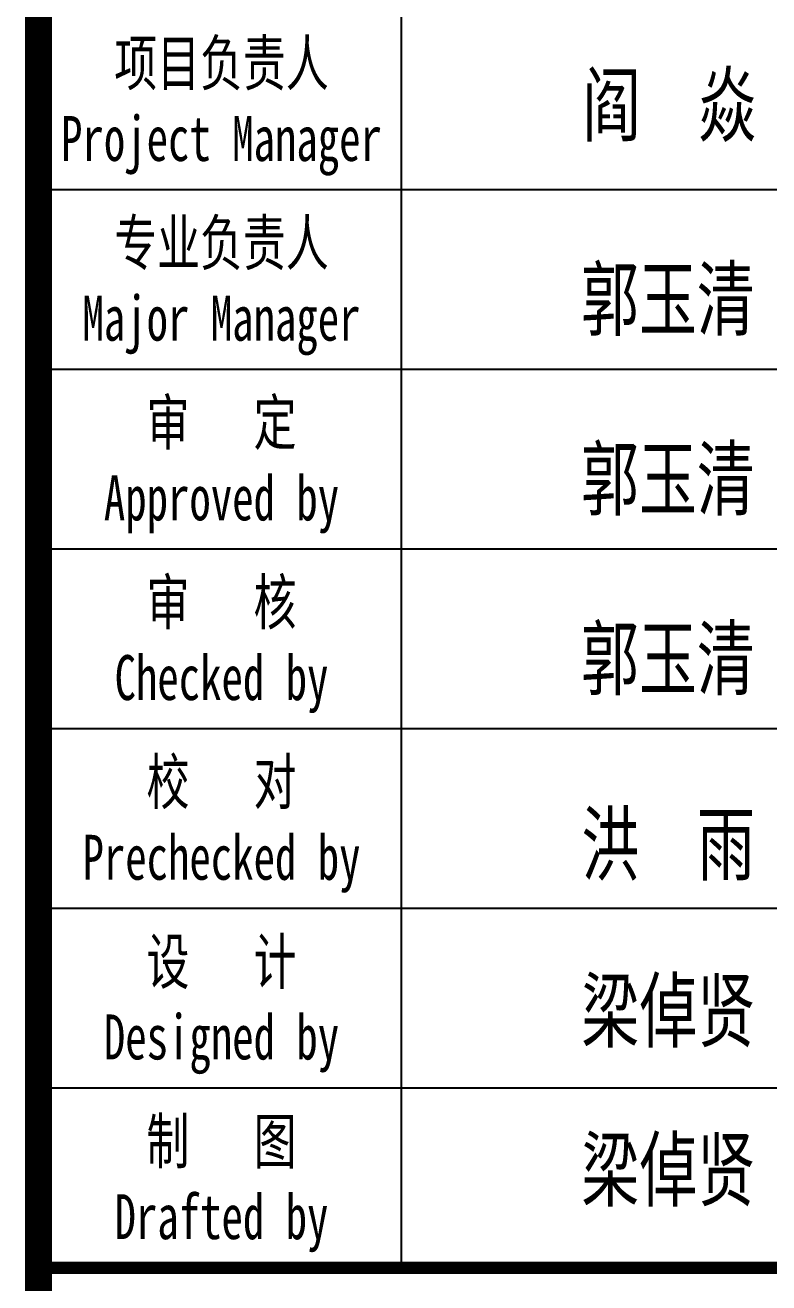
# Model space of a CAD drawing. Extents: x 180850 to 1399066, y 48356 to 327880.
# Drawn here: x 660188 to 666087, y 145517 to 155493 of the extents above; entities that cross this region are included whole.
import ezdxf
from ezdxf.enums import TextEntityAlignment as Align

# ---------------------------------------------------------------- set-up
doc = ezdxf.new("R2010")
doc.units = 0
doc.header["$LTSCALE"] = 1000
doc.layers.add('PUB_TEXT', color=7, linetype='Continuous')
doc.layers.add('PUB_TITLE', color=4, linetype='Continuous')
doc.styles.add('_gyy_title_ST', font='', dxfattribs={"width": 0.8})
doc.styles.get('_gyy_title_ST').set_extended_font_data('SimSun')

msp = doc.modelspace()

# ---------------------------------------------------------------- linework, layer by layer
at = {"layer": 'PUB_TITLE'}
for p, q in [((663170.63, 155613.04), (663170.63, 145635.56)), ((670297.4, 154187.69), (660319.92, 154187.69)), ((670297.4, 152762.33), (660319.92, 152762.33)), ((670297.4, 151336.98), (660319.92, 151336.98)), ((670297.4, 149911.62), (660319.92, 149911.62)), ((670297.4, 148486.27), (660319.92, 148486.27)), ((670297.4, 147060.92), (660319.92, 147060.92))]:
    msp.add_line(p, q, dxfattribs=at)
at = {"layer": 'PUB_TITLE', "const_width": 212.12}
msp.add_lwpolyline([(660293.81, 218967.75), (670192.79, 218967.75), (670192.79, 137796.11), (660293.81, 137796.11)], close=True, dxfattribs=at)
at = {"layer": 'PUB_TITLE', "const_width": 99.77}
msp.add_lwpolyline([(660319.92, 145635.56), (670297.4, 145635.56)], dxfattribs=at)

# ---------------------------------------------------------------- texts
at = {"layer": 'PUB_TEXT', "color": 3, "style": '_gyy_title_ST', "width": 0.7}
for s, p in [('阎  焱', (664609.56, 154620.05)), ('郭玉清', (664596.67, 153080.43)), ('郭玉清', (664596.67, 151655.07)), ('郭玉清', (664596.67, 150229.72)), ('洪  雨', (664599.87, 148757.56)), ('梁倬贤', (664599.87, 147435.86)), ('梁倬贤', (664599.87, 146174.46))]:
    msp.add_text(s, height=481.259, dxfattribs=at).set_placement(p)
at = {"layer": 'PUB_TITLE', "style": '_gyy_title_ST', "width": 0.7}
for s, height, p in [('项目负责人', 356.338, (661745.27, 155014.39)), ('Project Manager', 356.3382, (661745.27, 154415.75)), ('专业负责人', 356.338, (661745.27, 153589.04)), ('Major Manager', 356.3382, (661745.27, 152990.39)), ('审   定', 356.338, (661745.3, 152163.68)), ('Approved by', 356.3382, (661745.27, 151565.04)), ('审   核', 356.338, (661745.3, 150738.33)), ('Checked by', 356.338, (661745.27, 150139.68)), ('校   对', 356.338, (661745.3, 149312.98)), ('Prechecked by', 356.3382, (661745.27, 148714.33)), ('设   计', 356.338, (661745.3, 147887.62)), ('Designed by', 356.3382, (661745.27, 147288.97)), ('制   图', 356.338, (661745.3, 146462.27)), ('Drafted by', 356.338, (661745.27, 145863.62))]:
    msp.add_text(s, height=height, dxfattribs=at).set_placement(p, align=Align.CENTER)

doc.saveas('drawing.dxf')
